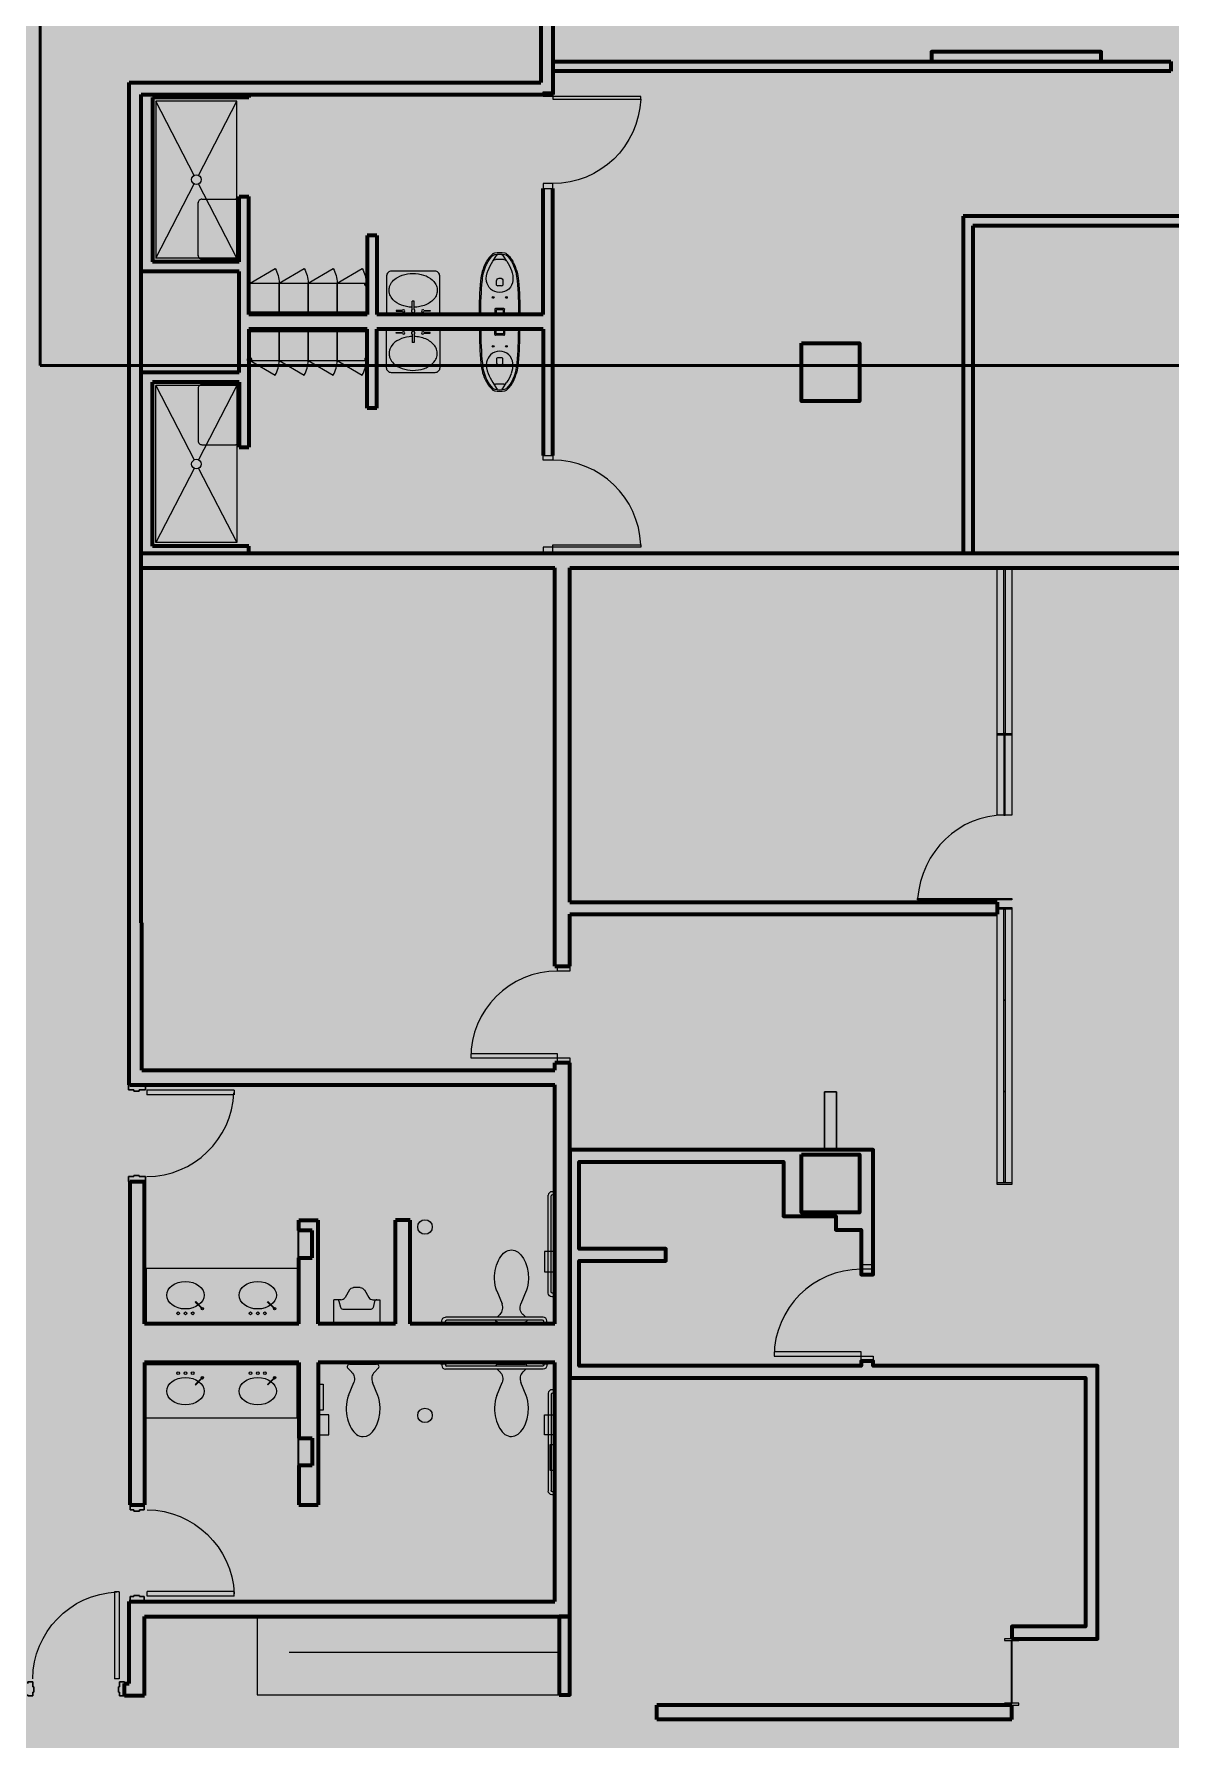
# Model space of a CAD drawing. Header units: inches. Extents: x -2124 to 6036, y -4479 to 801.
# Drawn here: x 3141 to 3612, y -2897 to -2191 of the extents above; entities that cross this region are included whole.
import ezdxf

# ---------------------------------------------------------------- set-up
doc = ezdxf.new("R2010")
doc.units = ezdxf.units.IN
doc.header["$MEASUREMENT"] = 0
doc.linetypes.add('DGN Style 2', pattern=[186.341636, 111.804981, -74.536654])
for name, color, linetype, lineweight in [('A-ANNO-NOTE', 4, 'Continuous', 30), ('A-AREA-Floor Common', 250, 'DGN Style 2', 80), ('a-bp-02N-_-03S - A-COLS', 2, 'Continuous', 70), ('a-bp-02N-_-03S - A-DOOR', 1, 'Continuous', 13), ('a-bp-02N-_-03S - A-FLOR-PFIX', 3, 'Continuous', 13), ('a-bp-02N-_-03S - A-WALL-FULL', 6, 'Continuous', 70), ('a-fp-02N-_-03S - A-DOOR', 1, 'Continuous', 13), ('a-fp-02N-_-03S - A-FLOR-PFIX', 3, 'Continuous', 13), ('a-fp-02N-_-03S - A-FLOR-WDWK', 7, 'Continuous', 13), ('a-fp-02N-_-03S - A-GLAZ', 2, 'Continuous', 13), ('a-fp-02N-_-03S - A-WALL-FULL', 6, 'Continuous', 70), ('a-fp-02N-_-03S - A-WALL-PRHT', 3, 'Continuous', 30)]:
    doc.layers.add(name, color=color, linetype=linetype, lineweight=lineweight)
doc.layers.add('A-AREA-TENANT 3', color=7, linetype='DGN Style 2', lineweight=80, true_color=0xffc3a3)
doc.layers.add('A-AREA-TENANT 8', color=7, linetype='DGN Style 2', lineweight=80, true_color=0xe0bdff)
doc.styles.get("Standard").update_dxf_attribs({"font": 'arial.ttf'})

# ---------------------------------------------------------------- blocks, each defined once
blk = doc.blocks.new('DRJAMB_13')
at = {"layer": 'a-bp-02N-_-03S - A-DOOR', "linetype": 'Continuous', "lineweight": 30}
for p, q in [((0, 5.75), (2, 5.75)), ((0, 5.75), (0, 5.141375)), ((0, 0), (2, 0)), ((2, 5.75), (2, 3.75)), ((2, 3.75), (2.5, 3.75)), ((2, 1.5), (2.5, 1.5)), ((2, 1.5), (2, 0)), ((2.5, 3.75), (2.5, 1.5))]:
    blk.add_line(p, q, dxfattribs=at)
at = {"layer": 'a-bp-02N-_-03S - A-DOOR', "linetype": 'Continuous', "lineweight": 13}
blk.add_line((0, 0), (0, 0.48325), dxfattribs=at)
blk = doc.blocks.new('DRJAMB_14')
at = {"layer": 'a-bp-02N-_-03S - A-DOOR', "linetype": 'Continuous', "lineweight": 30}
for p, q in [((0, 5.75), (2, 5.75)), ((0, 5.75), (0, 5.141375)), ((0, 0), (2, 0)), ((2, 5.75), (2, 3.75)), ((2, 3.75), (2.5, 3.75)), ((2, 1.5), (2.5, 1.5)), ((2, 1.5), (2, 0)), ((2.5, 3.75), (2.5, 1.5))]:
    blk.add_line(p, q, dxfattribs=at)
at = {"layer": 'a-bp-02N-_-03S - A-DOOR', "linetype": 'Continuous', "lineweight": 13}
blk.add_line((0, 0), (0, 0.48325), dxfattribs=at)
blk = doc.blocks.new('*U173')
at = {"layer": 'a-bp-02N-_-03S - A-DOOR', "linetype": 'Continuous', "lineweight": 0}
for p, q in [((15.84, -21.47), (15.84, 14.55)), ((17.84, 14.55), (15.84, 14.55)), ((17.84, -21.53), (17.84, 14.55)), ((17.84, -21.53), (15.84, -21.53))]:
    blk.add_line(p, q, dxfattribs=at)
blk.add_arc((18.39, 14.86), 36.37, 180.48824, 267.45073, dxfattribs=at)
at = {"layer": 'a-bp-02N-_-03S - A-DOOR', "linetype": 'Continuous', "lineweight": 30, "extrusion": (0, 0, -1), "rotation": 180}
blk.add_blockref('DRJAMB_13', (19.97, 21.53), dxfattribs=at)
at = {"layer": 'a-bp-02N-_-03S - A-DOOR', "linetype": 'Continuous', "lineweight": 30, "rotation": 180}
blk.add_blockref('DRJAMB_14', (19.97, 21.53), dxfattribs=at)
blk = doc.blocks.new('DRJAMB_15')
at = {"layer": 'a-bp-02N-_-03S - A-DOOR', "linetype": 'Continuous', "lineweight": 30}
for p, q in [((0, 7.125), (2, 7.125)), ((0, 7.125), (0, 6.516375)), ((2, 7.125), (2, 4.4375)), ((0, 0), (2, 0)), ((2, 4.4375), (2.5, 4.4375)), ((2, 2.1875), (2.5, 2.1875)), ((2, 2.1875), (2, 0)), ((2.5, 4.4375), (2.5, 2.1875))]:
    blk.add_line(p, q, dxfattribs=at)
at = {"layer": 'a-bp-02N-_-03S - A-DOOR', "linetype": 'Continuous', "lineweight": 13}
blk.add_line((0, 0), (0, 0.48325), dxfattribs=at)
blk = doc.blocks.new('DRJAMB_16')
at = {"layer": 'a-bp-02N-_-03S - A-DOOR', "linetype": 'Continuous', "lineweight": 30}
for p, q in [((0, 7.125), (2, 7.125)), ((0, 7.125), (0, 6.516375)), ((2, 7.125), (2, 4.4375)), ((0, 0), (2, 0)), ((2, 4.4375), (2.5, 4.4375)), ((2, 2.1875), (2.5, 2.1875)), ((2, 2.1875), (2, 0)), ((2.5, 4.4375), (2.5, 2.1875))]:
    blk.add_line(p, q, dxfattribs=at)
at = {"layer": 'a-bp-02N-_-03S - A-DOOR', "linetype": 'Continuous', "lineweight": 13}
blk.add_line((0, 0), (0, 0.48325), dxfattribs=at)
blk = doc.blocks.new('*U176')
at = {"layer": 'a-bp-02N-_-03S - A-DOOR', "linetype": 'Continuous', "lineweight": 0}
for p, q in [((15.84, -21.47), (15.84, 14.55)), ((17.84, 14.55), (15.84, 14.55)), ((17.84, -21.53), (17.84, 14.55)), ((17.84, -21.53), (15.84, -21.53))]:
    blk.add_line(p, q, dxfattribs=at)
blk.add_arc((18.39, 14.86), 36.37, 180.48824, 267.45073, dxfattribs=at)
at = {"layer": 'a-bp-02N-_-03S - A-DOOR', "linetype": 'Continuous', "lineweight": 30, "extrusion": (0, 0, -1), "rotation": 180}
blk.add_blockref('DRJAMB_15', (19.97, 22.22), dxfattribs=at)
at = {"layer": 'a-bp-02N-_-03S - A-DOOR', "linetype": 'Continuous', "lineweight": 30, "rotation": 180}
blk.add_blockref('DRJAMB_16', (19.97, 22.22), dxfattribs=at)
blk = doc.blocks.new('*U179')
at = {"layer": 'a-bp-02N-_-03S - A-FLOR-PFIX', "linetype": 'Continuous', "lineweight": 13}
for p, q in [((-5.59, 15), (5.59, 15)), ((-6.29, 13.29), (-4.74, 11.74)), ((-6.05, 2.02), (-3.86, 7.41)), ((6.05, 2.02), (3.86, 7.41)), ((6.29, 13.29), (4.74, 11.74))]:
    blk.add_line(p, q, dxfattribs=at)
for centre, radius, start, end in [((-5.59, 14), 1, 89.99999, 224.99999), ((5.59, 14), 1, 315, 90), ((7.57, 8.91), 4, 135, 202.1214)]:
    blk.add_arc(centre, radius, start, end, dxfattribs=at)
at = {"layer": 'a-bp-02N-_-03S - A-FLOR-PFIX', "linetype": 'Continuous', "lineweight": 13, "extrusion": (0, 0, -1)}
blk.add_arc((7.57, 8.91), 4, 135, 202.11179, dxfattribs=at)
at = {"layer": 'a-bp-02N-_-03S - A-FLOR-PFIX', "linetype": 'Continuous', "lineweight": 13}
for major_axis, ratio, start_param, end_param in [((0, 10), 0.7, 1.042722, 1.570871), ((0, -10), 0.7, 1.57094, 2.098877), ((0, 12), 0.583333, 1.570655, 3.141586), ((0, -12), 0.583333, 6.283114, 7.853837)]:
    blk.add_ellipse((0, -3), major_axis=major_axis, ratio=ratio, start_param=start_param, end_param=end_param, dxfattribs=at)
blk = doc.blocks.new('URINAL_2')
at = {"layer": 'a-bp-02N-_-03S - A-FLOR-PFIX', "linetype": 'Continuous', "lineweight": 13}
for p, q in [((10, 9.5), (0, 9.5)), ((0, 9.5), (0, -9.5)), ((9.24, 7.31), (6.76, 6.69)), ((10, 6.63), (10, 9.5)), ((6, 5.72), (6, -5.72)), ((14.03, 3.08), (10.97, 4.92)), ((15, 1.37), (15, -1.37)), ((6.76, -6.69), (9.24, -7.31)), ((10, -6.63), (10, -9.5)), ((14.03, -3.08), (10.97, -4.92)), ((0, -9.5), (10, -9.5))]:
    blk.add_line(p, q, dxfattribs=at)
at = {"layer": 'a-bp-02N-_-03S - A-FLOR-PFIX', "linetype": 'Continuous', "lineweight": 13, "extrusion": (0, 0, -1)}
for centre, radius, start, end in [((-9, 8.28), 1, 179.99999, 255.96442), ((-12, 6.63), 2, 300.96758, 0.00408), ((-12, -6.63), 2, 0.00001, 59.03625), ((-9, -8.28), 1, 104.03216, 179.99592)]:
    blk.add_arc(centre, radius, start, end, dxfattribs=at)
at = {"layer": 'a-bp-02N-_-03S - A-FLOR-PFIX', "linetype": 'Continuous', "lineweight": 13}
for centre, radius, start, end in [((7, 5.72), 1, 104.03216, 179.99591), ((13, 1.37), 2, 0.00001, 59.03626), ((7, -5.72), 1, 179.99999, 255.96375), ((13, -1.37), 2, 300.96757, 0.00407)]:
    blk.add_arc(centre, radius, start, end, dxfattribs=at)
blk = doc.blocks.new('*U181')
at = {"layer": 'a-bp-02N-_-03S - A-FLOR-PFIX', "linetype": 'Continuous', "lineweight": 13, "extrusion": (0, 0, -1), "flags": 128}
for points in [[(-3.625, 5.625), (1.875, 5.625), (1.875, -5.625), (-3.625, -5.625), (-3.625, 5.625)], [(-3.625, 6.5), (-4.125, 6.5), (-4.125, -6.5), (-3.625, -6.5), (-3.625, 6.5)]]:
    blk.add_lwpolyline(points, close=True, dxfattribs=at)
blk = doc.blocks.new('A$C622F5825_1')
at = {"layer": 'a-fp-02N-_-03S - A-DOOR'}
for p, q in [((0, 0), (0, 0.00403)), ((0.04032, 0), (0.04032, 0.00403))]:
    blk.add_line(p, q, dxfattribs=at)
at = {"layer": 'a-fp-02N-_-03S - A-DOOR', "linetype": 'Continuous'}
for p, q in [((0.00202, 0.00403), (0.00202, 0)), ((0.03831, 0.00403), (0.03831, 0))]:
    blk.add_line(p, q, dxfattribs=at)
at = {"layer": 'a-fp-02N-_-03S - A-DOOR', "extrusion": (0, 0, -1), "flags": 128}
for points in [[(-0.03831, 0.00403), (-0.0373, 0.00403), (-0.0373, 0.04076), (-0.03831, 0.04076), (-0.03831, 0.00403)], [(0, 0.00403), (-0.00202, 0.00403), (-0.00202, 0), (0, 0)], [(-0.04032, 0.00403), (-0.03831, 0.00403), (-0.03831, 0), (-0.04032, 0)]]:
    blk.add_lwpolyline(points, dxfattribs=at)
at = {"layer": 'a-fp-02N-_-03S - A-DOOR'}
blk.add_arc((0.0387, 0.00409), 0.03668, 92.18768, 180.09727, dxfattribs=at)
blk = doc.blocks.new('A DOOR')
at = {"layer": 'a-fp-02N-_-03S - A-DOOR', "linetype": 'Continuous', "extrusion": (0, 0, -1), "xscale": 31.49606299212599, "yscale": 31.49606299212599, "zscale": 31.49606299212599, "rotation": 90}
blk.add_blockref('A$C622F5825_1', (-118.669, -18.542), dxfattribs=at)
blk = doc.blocks.new('TOILET_1_1')
at = {"layer": 'a-fp-02N-_-03S - A-FLOR-PFIX'}
for p, q in [((0.002, 0.267), (0.002, -0.265)), ((0, 0.026), (-0.012, 0.026)), ((-0.012, 0.026), (-0.012, -0.025)), ((0.002, 0.037), (0, 0.037)), ((0, 0.037), (0, -0.037)), ((0, 0.016), (0.002, 0.016)), ((0.002, 0.064), (0.07, 0.064)), ((0.002, 0.05), (0.053, 0.05)), ((0.061, 0.04), (0.061, -0.04)), ((0.078, 0.056), (0.078, -0.054)), ((0.375, 0.024), (0.375, -0.023)), ((0.442, 0.042), (0.392, 0.042)), ((0.478, -0.005), (0.478, 0.007)), ((0.777, 0.04), (0.7, 0.092)), ((0.722, 0.055), (0.722, -0.056)), ((-0.012, -0.025), (0, -0.025)), ((0, -0.016), (0.002, -0.016)), ((0, -0.037), (0.002, -0.037)), ((0.051, -0.048), (0.002, -0.048)), ((0.068, -0.063), (0.002, -0.063)), ((0.392, -0.041), (0.442, -0.041)), ((0.7, -0.091), (0.777, -0.041))]:
    blk.add_line(p, q, dxfattribs=at)
for centre in [(0.224, 0.089), (0.224, -0.085)]:
    blk.add_circle(centre, 0.0114, dxfattribs=at)
for centre, radius, start, end in [((-0.018, -5.829), 6.096, 85.6595, 89.8129), ((-0.073, -6.32), 6.571, 85.4918, 89.3454), ((0.372, -0.451), 0.704, 63.1364, 84.1184), ((0.389, -0.416), 0.649, 64.9076, 85.1535), ((0.053, 0.041), 0.00853, 353.9983, 90), ((0.07, 0.056), 0.00849, 0.024, 90), ((0.472, 0), 0.183, 138.8891, 221.1109), ((0.467, -0.016), 0.19, 95.8382, 134.1772), ((0.392, 0.025), 0.0178, 90, 180.535), ((0.443, 0.007), 0.0354, 0, 90.5857), ((0.476, -0.106), 0.281, 68.6011, 95.8382), ((0.35, -0.43), 0.629, 56.1601, 68.6011), ((0.5, -0.179), 0.388, 44.4074, 64.8903), ((0.51, -0.159), 0.382, 40.761, 61.8362), ((0.686, 0.055), 0.036, 0, 55.7536), ((0.727, 0.052), 0.0636, 12.4978, 39.0597), ((0.762, 0.022), 0.024, 10.9251, 51.0236), ((0.405, 0.001), 0.39, 350.4841, 9.5159), ((0.767, 0.06), 0.0432, 10.3332, 42.8161), ((0.465, 0.001), 0.351, 349.0024, 10.9976), ((0.053, -0.04), 0.00865, 258.5553, 0), ((0.069, -0.054), 0.00947, 264.5234, 0), ((0.472, 0.021), 0.196, 225.8228, 258.905), ((0.392, -0.023), 0.0178, 180, 270.5829), ((0.479, 0.059), 0.235, 258.905, 295.7005), ((0.442, -0.005), 0.0359, 270, 0.5296), ((0.399, 0.367), 0.615, 274.1483, 298.3887), ((0.406, 0.357), 0.586, 274.3585, 296.0983), ((-0.472, 2.034), 2.427, 295.7005, 298.856), ((0.503, 0.175), 0.38, 295.153, 316.1614), ((0.523, 0.152), 0.366, 297.3045, 318.9088), ((0.689, -0.056), 0.033, 300.9018, 0), ((0.767, -0.025), 0.019, 303.3554, 354.696), ((0.746, -0.057), 0.0438, 314.4952, 352.3555), ((0.756, -0.056), 0.0546, 323.3983, 350.1871), ((0.019, 4.222), 4.47, 269.7854, 275.545), ((0.007, 4.73), 4.996, 269.9445, 275.0138)]:
    blk.add_arc(centre, radius, start, end, dxfattribs=at)
at = {"layer": 'a-fp-02N-_-03S - A-FLOR-PFIX', "flags": 8}
for tag in ['MODELNUMBER', 'TRADENAME', 'PRODUCT', 'MATERIAL']:
    blk.add_attdef(tag, (0, 0.001), '', height=0.0000317, dxfattribs=at)
blk = doc.blocks.new('TOILET_1_2')
at = {"layer": 'a-fp-02N-_-03S - A-FLOR-PFIX'}
for p, q in [((0.002, 0.267), (0.002, -0.265)), ((0, 0.026), (-0.012, 0.026)), ((-0.012, 0.026), (-0.012, -0.025)), ((0.002, 0.037), (0, 0.037)), ((0, 0.037), (0, -0.037)), ((0, 0.016), (0.002, 0.016)), ((0.002, 0.064), (0.07, 0.064)), ((0.002, 0.05), (0.053, 0.05)), ((0.061, 0.04), (0.061, -0.04)), ((0.078, 0.056), (0.078, -0.054)), ((0.375, 0.024), (0.375, -0.023)), ((0.442, 0.042), (0.392, 0.042)), ((0.478, -0.005), (0.478, 0.007)), ((0.777, 0.04), (0.7, 0.092)), ((0.722, 0.055), (0.722, -0.056)), ((-0.012, -0.025), (0, -0.025)), ((0, -0.016), (0.002, -0.016)), ((0, -0.037), (0.002, -0.037)), ((0.051, -0.048), (0.002, -0.048)), ((0.068, -0.063), (0.002, -0.063)), ((0.392, -0.041), (0.442, -0.041)), ((0.7, -0.091), (0.777, -0.041))]:
    blk.add_line(p, q, dxfattribs=at)
at = {"layer": 'a-fp-02N-_-03S - A-FLOR-PFIX', "extrusion": (0, 0, -1)}
for centre in [(-0.224, 0.089), (-0.224, -0.085)]:
    blk.add_circle(centre, 0.0114, dxfattribs=at)
at = {"layer": 'a-fp-02N-_-03S - A-FLOR-PFIX'}
for centre, radius, start, end in [((-0.018, -5.829), 6.096, 85.6595, 89.8129), ((-0.073, -6.32), 6.571, 85.4918, 89.3454), ((0.372, -0.451), 0.704, 63.1364, 84.1184), ((0.389, -0.416), 0.649, 64.9076, 85.1535), ((0.053, 0.041), 0.00853, 353.9983, 90), ((0.07, 0.056), 0.00849, 0.024, 90), ((0.472, 0), 0.183, 138.8891, 221.1109), ((0.467, -0.016), 0.19, 95.8382, 134.1772), ((0.392, 0.025), 0.0178, 90, 180.535), ((0.443, 0.007), 0.0354, 0, 90.5857), ((0.476, -0.106), 0.281, 68.6011, 95.8382), ((0.35, -0.43), 0.629, 56.1601, 68.6011), ((0.5, -0.179), 0.388, 44.4074, 64.8903), ((0.51, -0.159), 0.382, 40.761, 61.8362), ((0.686, 0.055), 0.036, 0, 55.7536), ((0.727, 0.052), 0.0636, 12.4978, 39.0597), ((0.762, 0.022), 0.024, 10.9251, 51.0236), ((0.405, 0.001), 0.39, 350.4841, 9.5159), ((0.767, 0.06), 0.0432, 10.3332, 42.8161), ((0.465, 0.001), 0.351, 349.0024, 10.9976), ((0.053, -0.04), 0.00865, 258.5553, 0), ((0.069, -0.054), 0.00947, 264.5234, 0), ((0.472, 0.021), 0.196, 225.8228, 258.905), ((0.392, -0.023), 0.0178, 180, 270.5829), ((0.479, 0.059), 0.235, 258.905, 295.7005), ((0.442, -0.005), 0.0359, 270, 0.5296), ((0.399, 0.367), 0.615, 274.1483, 298.3887), ((0.406, 0.357), 0.586, 274.3585, 296.0983), ((-0.472, 2.034), 2.427, 295.7005, 298.856), ((0.503, 0.175), 0.38, 295.153, 316.1614), ((0.523, 0.152), 0.366, 297.3045, 318.9088), ((0.689, -0.056), 0.033, 300.9018, 0), ((0.767, -0.025), 0.019, 303.3554, 354.696), ((0.746, -0.057), 0.0438, 314.4952, 352.3555), ((0.756, -0.056), 0.0546, 323.3983, 350.1871), ((0.019, 4.222), 4.47, 269.7854, 275.545), ((0.007, 4.73), 4.996, 269.9445, 275.0138)]:
    blk.add_arc(centre, radius, start, end, dxfattribs=at)
at = {"layer": 'a-fp-02N-_-03S - A-FLOR-PFIX', "flags": 8}
for tag in ['MODELNUMBER', 'TRADENAME', 'PRODUCT', 'MATERIAL']:
    blk.add_attdef(tag, (0, 0.001), '', height=0.0000317, dxfattribs=at)
blk = doc.blocks.new('*U259')
at = {"layer": 'a-fp-02N-_-03S - A-DOOR', "extrusion": (0, 0, -1), "flags": 128}
blk.add_lwpolyline([(18, 18), (16.25, 18), (16.25, -18), (18, -18), (18, 18)], close=True, dxfattribs=at)
at = {"layer": 'a-fp-02N-_-03S - A-DOOR', "extrusion": (0, 0, -1)}
blk.add_arc((18, 18), 36, 180, 270, dxfattribs=at)
blk = doc.blocks.new('*U258')
at = {"layer": 'a-fp-02N-_-03S - A-GLAZ', "flags": 128}
for points in [[(20.5, 20), (20.5, 18), (15.5, 18), (15.5, 20), (20.5, 20)], [(20.5, -18), (20.5, -20), (15.5, -20), (15.5, -18), (20.5, -18)]]:
    blk.add_lwpolyline(points, close=True, dxfattribs=at)
at = {"layer": 'a-fp-02N-_-03S - A-DOOR', "extrusion": (0, 0, -1), "rotation": 90}
blk.add_blockref('*U259', (2.5, 0), dxfattribs=at)

msp = doc.modelspace()

# ---------------------------------------------------------------- hatches: boundary and pattern name
at = {"layer": 'A-AREA-Floor Common'}
msp.add_hatch(color=256, dxfattribs=at).paths.add_polyline_path([(3118.75, -2846.25), (3118.75, -2573), (3115.75, -2573), (3115.75, -2215), (3115.75, -2086), (3250.25, -2086), (3248.25, -1905.04), (3351.25, -1905.04), (3351.25, -1910.28), (3356.25, -1910.28), (3356.25, -2216), (3185.75, -2216), (3185.94, -2620), (3363.19, -2620), (3363.19, -2846.25), (3180.75, -2846.25), (3120.75, -2846.25)])
at = {"layer": 'A-AREA-TENANT 3'}
msp.add_hatch(color=256, dxfattribs=at).paths.add_polyline_path([(3455.7, -3221.44), (3416.07, -3215.02), (3379.37, -3204.94), (3339.31, -3195.57), (3299.24, -3188.04), (3296.77, -3187.69), (3256.44, -3181.81), (3215.2, -3177.41), (3172.48, -3174.71), (3131.76, -3173.8), (3090.76, -3173.8), (3011.76, -3173.8), (2131.28, -3173.76), (2131.26, -3213.5), (1931.26, -3213.5), (1931.28, -3173.76), (1671.26, -3173.76), (1671.26, -3165.01), (1585.38, -3165.01), (1585.38, -2932.97), (1880.85, -2932.97), (1880.85, -2831.6), (1957.78, -2831.6), (1957.78, -2655.69), (2895.81, -2655.69), (2895.81, -2667.81), (2951.62, -2667.81), (2951.62, -2676.5), (2989.62, -2676.5), (2989.62, -2846.25), (3363.25, -2846.25), (3363.19, -2620), (3185.94, -2620), (3185.75, -2409.12), (3976.32, -2409.12), (3976.81, -2628.41), (3905.25, -2628.41), (3905.25, -2697.91), (3950.75, -2697.91), (3950.75, -2709.41), (3976.99, -2709.41), (3978.03, -3173.83), (3608.54, -3173.83), (3602.18, -3178.43), (3569.08, -3198.99), (3534.64, -3212.64), (3495.62, -3220.56)])
at = {"layer": 'A-AREA-TENANT 8'}
msp.add_hatch(color=256, dxfattribs=at).paths.add_polyline_path([(3976.32, -2409.12), (3185.75, -2409.12), (3185.75, -2216), (3356.25, -2216), (3356.25, -1910.28), (3558.97, -1910.28), (3560.97, -1910.28), (3660.25, -1910.28), (3660.25, -1905.04), (3975.2, -1905.04), (3975.33, -1963.3), (3975.42, -2005.01), (3975.71, -2133.03), (3976.06, -2261.06), (3976.06, -2303.04)])

# ---------------------------------------------------------------- linework, layer by layer
at = {"layer": 'A-ANNO-NOTE', "lineweight": 53}
for q in [(3143.91, -1866.25), (4269.33, -2328.19)]:
    msp.add_line((3143.91, -2328.19), q, dxfattribs=at)
at = {"layer": 'a-bp-02N-_-03S - A-COLS', "linetype": 'Continuous', "lineweight": 70, "flags": 128}
for points in [[(3459.25, -2319), (3483.25, -2319), (3483.25, -2343), (3459.25, -2343), (3459.25, -2319)], [(3459.25, -2655), (3483.25, -2655), (3483.25, -2679), (3459.25, -2679), (3459.25, -2655)]]:
    msp.add_lwpolyline(points, close=True, dxfattribs=at)
at = {"layer": 'a-bp-02N-_-03S - A-FLOR-PFIX', "linetype": 'Continuous', "lineweight": 13}
for p, q in [((3356.56, -2672.38), (3356.56, -2669.88)), ((3356.56, -2669.88), (3357.06, -2669.88)), ((3354.31, -2712.38), (3354.31, -2671.88)), ((3355.56, -2711.88), (3355.56, -2672.13)), ((3356.56, -2670.38), (3355.81, -2670.38)), ((3356.56, -2671.62), (3356.06, -2671.62)), ((3357.06, -2672.38), (3356.56, -2672.38)), ((3357.06, -2725.12), (3357.06, -2690.37)), ((3251.06, -2702.12), (3187.06, -2702.12)), ((3333.01, -2711.49), (3335.2, -2716.88)), ((3345.12, -2711.49), (3342.93, -2716.88)), ((3356.56, -2712.38), (3356.06, -2712.38)), ((3356.56, -2714.38), (3356.56, -2711.88)), ((3356.56, -2711.88), (3357.06, -2711.88)), ((3356.56, -2713.88), (3355.81, -2713.88)), ((3357.06, -2714.38), (3356.56, -2714.38)), ((3309.72, -2725.12), (3309.72, -2724.62)), ((3309.72, -2724.62), (3312.22, -2724.62)), ((3310.22, -2724.62), (3310.22, -2723.88)), ((3352.22, -2722.38), (3311.72, -2722.38)), ((3311.72, -2724.62), (3311.72, -2724.13)), ((3351.97, -2723.62), (3312.22, -2723.62)), ((3312.22, -2724.62), (3312.22, -2725.12)), ((3333.08, -2722.38), (3334.32, -2721.14)), ((3333.48, -2724.39), (3344.65, -2724.39)), ((3345.04, -2722.38), (3343.8, -2721.14)), ((3351.72, -2725.12), (3351.72, -2724.62)), ((3351.72, -2724.62), (3354.22, -2724.62)), ((3352.47, -2724.62), (3352.47, -2724.13)), ((3353.72, -2724.62), (3353.72, -2723.88)), ((3354.22, -2724.62), (3354.22, -2725.12)), ((3309.72, -2741.12), (3309.72, -2741.62)), ((3309.72, -2741.62), (3312.22, -2741.62)), ((3310.22, -2741.62), (3310.22, -2742.38)), ((3311.72, -2741.62), (3311.72, -2742.12)), ((3352.22, -2743.88), (3311.72, -2743.88)), ((3312.22, -2741.62), (3312.22, -2741.12)), ((3351.97, -2742.62), (3312.22, -2742.62)), ((3333.08, -2743.88), (3334.32, -2745.11)), ((3333.48, -2741.86), (3344.65, -2741.86)), ((3345.04, -2743.88), (3343.8, -2745.11)), ((3351.72, -2741.12), (3351.72, -2741.62)), ((3351.72, -2741.62), (3354.22, -2741.62)), ((3352.47, -2741.62), (3352.47, -2742.12)), ((3353.72, -2741.62), (3353.72, -2742.38)), ((3354.22, -2741.62), (3354.22, -2741.12)), ((3357.06, -2741.12), (3357.06, -2775.88)), ((3333.01, -2754.76), (3335.2, -2749.37)), ((3345.12, -2754.76), (3342.93, -2749.37)), ((3354.31, -2753.87), (3354.31, -2794.37)), ((3355.56, -2754.37), (3355.56, -2794.12)), ((3356.56, -2752.38), (3355.81, -2752.38)), ((3356.56, -2753.88), (3356.06, -2753.88)), ((3357.06, -2751.88), (3356.56, -2751.88)), ((3356.56, -2751.88), (3356.56, -2754.38)), ((3356.56, -2754.38), (3357.06, -2754.38)), ((3251.06, -2764.12), (3187.06, -2764.12)), ((3356.56, -2795.88), (3355.81, -2795.88)), ((3356.56, -2794.62), (3356.06, -2794.62)), ((3357.06, -2793.88), (3356.56, -2793.88)), ((3356.56, -2793.88), (3356.56, -2796.38)), ((3356.56, -2796.38), (3357.06, -2796.38))]:
    msp.add_line(p, q, dxfattribs=at)
at = {"layer": 'a-bp-02N-_-03S - A-FLOR-PFIX', "linetype": 'Continuous', "lineweight": 0}
for p, q in [((3187.81, -2702.12), (3187.81, -2724.38)), ((3250.31, -2702.12), (3250.31, -2724.38)), ((3208.11, -2716.07), (3208.29, -2715.89)), ((3210.94, -2718.89), (3208.11, -2716.07)), ((3211.12, -2718.72), (3208.29, -2715.89)), ((3210.94, -2718.89), (3211.12, -2718.72)), ((3238.05, -2716.07), (3238.22, -2715.89)), ((3240.88, -2718.89), (3238.05, -2716.07)), ((3241.05, -2718.72), (3238.22, -2715.89)), ((3240.88, -2718.89), (3241.05, -2718.72)), ((3187.81, -2724.38), (3250.31, -2724.38)), ((3187.81, -2764.12), (3187.81, -2741.88)), ((3187.81, -2741.88), (3250.31, -2741.88)), ((3210.94, -2747.36), (3208.11, -2750.18)), ((3211.12, -2747.53), (3208.29, -2750.36)), ((3210.94, -2747.36), (3211.12, -2747.53)), ((3240.88, -2747.36), (3238.05, -2750.18)), ((3241.05, -2747.53), (3238.22, -2750.36)), ((3240.88, -2747.36), (3241.05, -2747.53)), ((3250.31, -2764.12), (3250.31, -2741.88)), ((3208.11, -2750.18), (3208.29, -2750.36)), ((3238.05, -2750.18), (3238.22, -2750.36))]:
    msp.add_line(p, q, dxfattribs=at)
at = {"layer": 'a-bp-02N-_-03S - A-FLOR-PFIX', "linetype": 'Continuous', "lineweight": 13, "flags": 128}
for points in [[(3357.09, -2695.19), (3352.77, -2695.19), (3352.77, -2703.5), (3357.09, -2703.5)], [(3259.06, -2771.06), (3263.38, -2771.06), (3263.38, -2762.75), (3259.06, -2762.75)], [(3357.09, -2771.06), (3352.77, -2771.06), (3352.77, -2762.75), (3357.09, -2762.75)]]:
    msp.add_lwpolyline(points, dxfattribs=at)
for points in [[(3259.06, -2750.12), (3261.06, -2750.12), (3261.06, -2760.88), (3259.06, -2760.88), (3259.06, -2750.12)], [(3355.09, -2775.06), (3357.09, -2775.06), (3357.09, -2785.81), (3355.09, -2785.81), (3355.09, -2775.06)]]:
    msp.add_lwpolyline(points, close=True, dxfattribs=at)
at = {"layer": 'a-bp-02N-_-03S - A-FLOR-PFIX', "linetype": 'Continuous', "lineweight": 13}
for centre in [(3303.25, -2685), (3303.25, -2763)]:
    msp.add_circle(centre, 3, dxfattribs=at)
at = {"layer": 'a-bp-02N-_-03S - A-FLOR-PFIX', "linetype": 'Continuous', "lineweight": 0}
for centre, radius in [((3211.03, -2718.8), 0.5), ((3240.96, -2718.8), 0.5), ((3201.03, -2720.76), 0.563), ((3204.03, -2720.76), 0.563), ((3207.03, -2720.76), 0.563), ((3230.97, -2720.76), 0.563), ((3233.97, -2720.76), 0.563), ((3236.97, -2720.76), 0.563), ((3201.03, -2745.49), 0.563), ((3204.03, -2745.49), 0.563), ((3207.03, -2745.49), 0.563), ((3211.03, -2747.45), 0.5), ((3230.97, -2745.49), 0.563), ((3233.97, -2745.49), 0.563), ((3236.97, -2745.49), 0.563), ((3240.96, -2747.45), 0.5)]:
    msp.add_circle(centre, radius, dxfattribs=at)
at = {"layer": 'a-bp-02N-_-03S - A-FLOR-PFIX', "linetype": 'Continuous', "lineweight": 13}
for centre, radius, start, end in [((3355.81, -2671.88), 1.5, 90, 180), ((3356.06, -2672.13), 0.5, 90, 180), ((3331.49, -2718.39), 4, 315, 22.11179), ((3351.97, -2724.13), 0.5, 0, 90), ((3352.22, -2723.88), 1.5, 0, 90), ((3311.72, -2742.38), 1.5, 180, 270), ((3312.22, -2742.12), 0.5, 180, 270), ((3333.48, -2742.86), 1, 89.99999, 166.69557), ((3346.63, -2747.86), 4, 135, 202.1214), ((3344.65, -2742.86), 1, 13.30443, 90), ((3355.81, -2753.87), 1.5, 90, 180), ((3356.06, -2754.37), 0.5, 90, 180)]:
    msp.add_arc(centre, radius, start, end, dxfattribs=at)
at = {"layer": 'a-bp-02N-_-03S - A-FLOR-PFIX', "linetype": 'Continuous', "lineweight": 13, "extrusion": (0, 0, -1)}
for centre, radius, start, end in [((-3355.81, -2712.38), 1.5, 270, 0), ((-3356.06, -2711.88), 0.5, 270, 0), ((-3346.63, -2718.39), 4, 315, 22.1214), ((-3311.72, -2723.88), 1.5, 0, 90), ((-3312.22, -2724.13), 0.5, 0, 90), ((-3333.48, -2723.39), 1, 269.99999, 346.69557), ((-3344.65, -2723.39), 1, 193.30443, 270), ((-3331.49, -2747.86), 4, 135, 202.11179), ((-3351.97, -2742.12), 0.5, 180, 270), ((-3352.22, -2742.38), 1.5, 180, 270), ((-3355.81, -2794.37), 1.5, 270, 0), ((-3356.06, -2794.12), 0.5, 270, 0)]:
    msp.add_arc(centre, radius, start, end, dxfattribs=at)
for major_axis, ratio, start_param, end_param in [((0, -12), 0.583333, 1.570655, 3.141586), ((0, 12), 0.583333, 6.283114, 7.853837), ((0, -10), 0.7, 1.042722, 1.570871), ((0, 10), 0.7, 1.57094, 2.098877)]:
    msp.add_ellipse((3339.06, -2706.47), major_axis=major_axis, ratio=ratio, start_param=start_param, end_param=end_param, dxfattribs=at)
at = {"layer": 'a-bp-02N-_-03S - A-FLOR-PFIX', "linetype": 'Continuous', "lineweight": 13}
for centre in [(3204.03, -2713.25), (3233.97, -2713.25), (3204.03, -2753), (3233.97, -2753)]:
    msp.add_ellipse(centre, major_axis=(-7.75, 0), ratio=0.733871, dxfattribs=at)
for major_axis, ratio, start_param, end_param in [((0, 10), 0.7, 1.042722, 1.570871), ((0, -10), 0.7, 1.57094, 2.098877), ((0, 12), 0.583333, 1.570655, 3.141586), ((0, -12), 0.583333, 6.283114, 7.853837)]:
    msp.add_ellipse((3339.06, -2759.78), major_axis=major_axis, ratio=ratio, start_param=start_param, end_param=end_param, dxfattribs=at)
at = {"layer": 'a-bp-02N-_-03S - A-WALL-FULL', "linetype": 'Continuous', "lineweight": 70}
for p, q in [((3356.25, -2139.04), (3356.25, -2216)), ((3180.75, -2211), (3351.25, -2211)), ((3185.75, -2216), (3356.25, -2216)), ((3185.75, -2405.94), (3966.28, -2405.94)), ((3185.75, -2412.06), (3357.06, -2412.06)), ((3363.19, -2412.06), (3966.33, -2412.06)), ((3185.94, -2620), (3185.94, -2559)), ((3185.94, -2620), (3357.06, -2620)), ((3363.19, -2846.25), (3363.19, -2620)), ((3180.94, -2626.12), (3357.06, -2626.12)), ((3357.06, -2725.12), (3357.06, -2626.12)), ((3180.94, -2666.12), (3180.94, -2800.12)), ((3180.94, -2666.12), (3187.06, -2666.12)), ((3187.06, -2725.12), (3187.06, -2666.12)), ((3251.06, -2686.5), (3251.06, -2682.12)), ((3251.06, -2682.12), (3259.06, -2682.12)), ((3259.06, -2725.12), (3259.06, -2682.12)), ((3291.06, -2725.12), (3291.06, -2682.12)), ((3297.06, -2682.12), (3291.06, -2682.12)), ((3297.06, -2725.12), (3297.06, -2682.12)), ((3256.56, -2686.5), (3251.06, -2686.5)), ((3256.56, -2697.75), (3256.56, -2686.5)), ((3251.06, -2725.12), (3251.06, -2697.75)), ((3251.06, -2697.75), (3256.56, -2697.75)), ((3251.06, -2725.12), (3187.06, -2725.12)), ((3291.06, -2725.12), (3259.06, -2725.12)), ((3357.06, -2725.12), (3297.06, -2725.12)), ((3251.06, -2741.12), (3187.06, -2741.12)), ((3187.06, -2741.12), (3187.06, -2800.12)), ((3251.06, -2741.12), (3251.06, -2772.5)), ((3357.06, -2741.12), (3259.06, -2741.12)), ((3259.06, -2741.12), (3259.06, -2800.12)), ((3357.06, -2840.12), (3357.06, -2741.12)), ((3251.06, -2772.5), (3256.56, -2772.5)), ((3256.56, -2772.5), (3256.56, -2783.75)), ((3251.06, -2783.75), (3251.06, -2800.12)), ((3256.56, -2783.75), (3251.06, -2783.75)), ((3180.94, -2800.12), (3187.06, -2800.12)), ((3251.06, -2800.12), (3259.06, -2800.12)), ((3180.75, -2874), (3180.75, -2840.12)), ((3180.75, -2840.12), (3357.06, -2840.12)), ((3187.06, -2879), (3187.06, -2846.25)), ((3187.06, -2846.25), (3363.19, -2846.25)), ((3178.75, -2879), (3178.75, -2874)), ((3178.75, -2874), (3180.75, -2874)), ((3178.75, -2879), (3187.06, -2879))]:
    msp.add_line(p, q, dxfattribs=at)
at = {"layer": 'a-bp-02N-_-03S - A-WALL-FULL', "linetype": 'Continuous'}
for p, q in [((3180.75, -2626.12), (3180.75, -2211)), ((3185.75, -2559), (3185.75, -2216))]:
    msp.add_line(p, q, dxfattribs=at)
at = {"layer": 'a-bp-02N-_-03S - A-WALL-FULL', "linetype": 'Continuous', "lineweight": 70, "flags": 128}
msp.add_lwpolyline([(3351.25, -2139.04), (3351.25, -2211)], dxfattribs=at)
at = {"layer": 'a-fp-02N-_-03S - A-DOOR', "color": 1, "linetype": 'Continuous', "lineweight": 13, "flags": 128}
msp.add_lwpolyline([(3507.17, -2549.5), (3507.17, -2549), (3546.25, -2549), (3546.25, -2549.5), (3507.17, -2549.5)], close=True, dxfattribs=at)
at = {"layer": 'a-fp-02N-_-03S - A-DOOR', "color": 1, "linetype": 'Continuous', "lineweight": 0}
msp.add_ellipse((3543.17, -2552.01), major_axis=(0, 37.59), ratio=0.957718, start_param=6.280935, end_param=7.773706, dxfattribs=at)
at = {"layer": 'a-fp-02N-_-03S - A-FLOR-PFIX', "lineweight": 0}
for p, q in [((3207.67, -2249.48), (3191.84, -2218.76)), ((3209.5, -2249.48), (3225.34, -2218.76)), ((3191.84, -2283.76), (3207.67, -2253.04)), ((3225.34, -2283.76), (3209.5, -2253.04)), ((3191.84, -2336.56), (3207.67, -2367.28)), ((3225.34, -2336.56), (3209.5, -2367.28)), ((3207.67, -2370.84), (3191.84, -2401.56)), ((3209.5, -2370.84), (3225.34, -2401.56))]:
    msp.add_line(p, q, dxfattribs=at)
at = {"layer": 'a-fp-02N-_-03S - A-FLOR-PFIX'}
for p, q in [((3191.84, -2218.76), (3191.84, -2283.76)), ((3225.34, -2218.76), (3191.84, -2218.76)), ((3225.34, -2283.76), (3225.34, -2218.76)), ((3225.34, -2283.76), (3191.84, -2283.76)), ((3297.98, -2304.95), (3297.98, -2301.6)), ((3298.73, -2304.95), (3298.73, -2301.6)), ((3297.98, -2315.37), (3297.98, -2318.72)), ((3298.73, -2315.37), (3298.73, -2318.72)), ((3225.34, -2336.56), (3191.84, -2336.56)), ((3191.84, -2401.56), (3191.84, -2336.56)), ((3225.34, -2336.56), (3225.34, -2401.56)), ((3225.34, -2401.56), (3191.84, -2401.56))]:
    msp.add_line(p, q, dxfattribs=at)
at = {"layer": 'a-fp-02N-_-03S - A-FLOR-PFIX', "flags": 128}
for points in [[(3210.8, -2259.3), (3224.88, -2259.3)], [(3209.34, -2282.79), (3209.34, -2260.73)], [(3226.34, -2260.73), (3226.34, -2282.79)], [(3224.88, -2284.21), (3210.8, -2284.21)], [(3298.73, -2301.6), (3297.98, -2301.6)], [(3293.87, -2305.47), (3291.35, -2305.47), (3291.35, -2305.72), (3293.87, -2305.72)], [(3302.84, -2305.47), (3305.35, -2305.47), (3305.35, -2305.72), (3302.84, -2305.72)], [(3293.87, -2314.85), (3291.35, -2314.85), (3291.35, -2314.6), (3293.87, -2314.6)], [(3302.84, -2314.85), (3305.35, -2314.85), (3305.35, -2314.6), (3302.84, -2314.6)], [(3298.73, -2318.72), (3297.98, -2318.72)], [(3209.34, -2337.53), (3209.34, -2359.59)], [(3224.88, -2336.11), (3210.8, -2336.11)], [(3226.34, -2359.59), (3226.34, -2337.53)], [(3210.8, -2361.02), (3224.88, -2361.02)]]:
    msp.add_lwpolyline(points, dxfattribs=at)
for points in [[(3307.35, -2289.1), (3289.35, -2289.1, 0.414214), (3287.35, -2291.1), (3287.35, -2307.1), (3309.35, -2307.1), (3309.35, -2291.1, 0.414214), (3307.35, -2289.1)], [(3307.35, -2331.22), (3289.35, -2331.22, -0.414214), (3287.35, -2329.22), (3287.35, -2313.22), (3309.35, -2313.22), (3309.35, -2329.22, -0.414214), (3307.35, -2331.22)]]:
    msp.add_lwpolyline(points, format="xyb", close=True, dxfattribs=at)
at = {"layer": 'a-fp-02N-_-03S - A-FLOR-PFIX'}
for centre in [(3208.59, -2251.26), (3208.59, -2369.06)]:
    msp.add_circle(centre, 2, dxfattribs=at)
for centre, radius, start, end in [((3210.84, -2260.8), 1.5, 88.54847, 182.84849), ((3224.84, -2260.8), 1.5, 357.15151, 91.45153), ((3210.84, -2282.71), 1.5, 177.15151, 271.45153), ((3224.84, -2282.71), 1.5, 268.54847, 2.84849), ((3294.35, -2305.6), 0.5, 194.47751, 165.52249), ((3298.35, -2305.6), 0.75, 120, 60), ((3302.35, -2305.6), 0.5, 14.47751, 345.52249), ((3294.35, -2314.72), 0.5, 194.47751, 165.52249), ((3298.35, -2314.72), 0.75, 300, 240), ((3302.35, -2314.72), 0.5, 14.47751, 345.52249), ((3210.84, -2337.61), 1.5, 88.54847, 182.84849), ((3224.84, -2337.61), 1.5, 357.15151, 91.45153), ((3210.84, -2359.52), 1.5, 177.15151, 271.45153), ((3224.84, -2359.52), 1.5, 268.54847, 2.84849)]:
    msp.add_arc(centre, radius, start, end, dxfattribs=at)
for points in [[(3297.98, -2304.09), (3297.53, -2304.08), (3297.08, -2304.05), (3295.16, -2303.82), (3293.74, -2303.41), (3291.28, -2302.18), (3290.24, -2301.36), (3289.05, -2299.78), (3288.71, -2299.1), (3288.41, -2297.97), (3288.35, -2297.54), (3288.35, -2297.1), (3288.35, -2296.58), (3288.43, -2296.06), (3288.84, -2294.79), (3289.26, -2294.06), (3290.39, -2292.77), (3291.09, -2292.21), (3293.08, -2291.04), (3294.48, -2290.55), (3297.44, -2290.05), (3299.01, -2290.03), (3301.99, -2290.48), (3303.41, -2290.95), (3305.82, -2292.3), (3306.82, -2293.18), (3307.88, -2294.84), (3308.15, -2295.52), (3308.4, -2296.91), (3308.37, -2297.63), (3308.03, -2299.01), (3307.71, -2299.67), (3306.85, -2300.87), (3306.3, -2301.42), (3304.41, -2302.83), (3302.81, -2303.5), (3300.31, -2303.99), (3299.52, -2304.07), (3298.73, -2304.09)], [(3297.98, -2316.23), (3297.53, -2316.24), (3297.08, -2316.27), (3295.16, -2316.5), (3293.74, -2316.91), (3291.28, -2318.14), (3290.24, -2318.96), (3289.05, -2320.55), (3288.71, -2321.22), (3288.41, -2322.35), (3288.35, -2322.79), (3288.35, -2323.22), (3288.35, -2323.74), (3288.43, -2324.26), (3288.84, -2325.53), (3289.26, -2326.26), (3290.39, -2327.55), (3291.09, -2328.11), (3293.08, -2329.28), (3294.48, -2329.77), (3297.44, -2330.28), (3299.01, -2330.29), (3301.99, -2329.84), (3303.41, -2329.37), (3305.82, -2328.02), (3306.82, -2327.14), (3307.88, -2325.48), (3308.15, -2324.81), (3308.4, -2323.41), (3308.37, -2322.69), (3308.03, -2321.31), (3307.71, -2320.65), (3306.85, -2319.45), (3306.3, -2318.9), (3304.41, -2317.49), (3302.81, -2316.82), (3300.31, -2316.33), (3299.52, -2316.25), (3298.73, -2316.23)]]:
    msp.add_open_spline(points, degree=3, knots=[0, 0, 0, 0, 0.140057, 0.140057, 0.603984, 0.603984, 1.067912, 1.067912, 1.356995, 1.356995, 1.532059, 1.532059, 1.532059, 1.739579, 1.739579, 2.059785, 2.059785, 2.37999, 2.37999, 2.853175, 2.853175, 3.32636, 3.32636, 3.799545, 3.799545, 4.27273, 4.27273, 4.555168, 4.555168, 4.837606, 4.837606, 5.120044, 5.120044, 5.402482, 5.402482, 5.959314, 5.959314, 6.205579, 6.205579, 6.205579, 6.205579], dxfattribs=at)
at = {"layer": 'a-fp-02N-_-03S - A-FLOR-WDWK'}
for p, q in [((3230.84, -2294.1), (3278.84, -2294.1)), ((3230.84, -2326.22), (3278.84, -2326.22))]:
    msp.add_line(p, q, dxfattribs=at)
at = {"layer": 'a-fp-02N-_-03S - A-FLOR-WDWK', "flags": 128}
for points in [[(3230.84, -2294.1), (3241.23, -2288.1, -0.131652), (3242.84, -2294.1), (3242.84, -2306.1), (3230.84, -2306.1), (3230.84, -2294.1)], [(3242.84, -2294.1), (3253.23, -2288.1, -0.131652), (3254.84, -2294.1), (3254.84, -2306.1), (3242.84, -2306.1), (3242.84, -2294.1)], [(3254.84, -2294.1), (3265.23, -2288.1, -0.131652), (3266.84, -2294.1), (3266.84, -2306.1), (3254.84, -2306.1), (3254.84, -2294.1)], [(3266.84, -2294.1), (3277.23, -2288.1, -0.131652), (3278.84, -2294.1), (3278.84, -2306.1), (3266.84, -2306.1), (3266.84, -2294.1)], [(3230.84, -2326.22), (3241.23, -2332.22, 0.131652), (3242.84, -2326.22), (3242.84, -2314.22), (3230.84, -2314.22), (3230.84, -2326.22)], [(3242.84, -2326.22), (3253.23, -2332.22, 0.131652), (3254.84, -2326.22), (3254.84, -2314.22), (3242.84, -2314.22), (3242.84, -2326.22)], [(3254.84, -2326.22), (3265.23, -2332.22, 0.131652), (3266.84, -2326.22), (3266.84, -2314.22), (3254.84, -2314.22), (3254.84, -2326.22)], [(3266.84, -2326.22), (3277.23, -2332.22, 0.131652), (3278.84, -2326.22), (3278.84, -2314.22), (3266.84, -2314.22), (3266.84, -2326.22)]]:
    msp.add_lwpolyline(points, format="xyb", close=True, dxfattribs=at)
at = {"layer": 'a-fp-02N-_-03S - A-FLOR-WDWK', "linetype": 'DGN Style 2', "lineweight": 0, "flags": 128}
msp.add_lwpolyline([(3358.81, -2861.25), (3233.7, -2861.25), (3233.7, -2846.25), (3358.81, -2846.25), (3358.81, -2861.25)], close=True, dxfattribs=at)
at = {"layer": 'a-fp-02N-_-03S - A-FLOR-WDWK', "lineweight": 13, "flags": 128}
msp.add_lwpolyline([(3358.81, -2846.25), (3233.7, -2846.25), (3233.7, -2878.76), (3358.81, -2878.76), (3358.81, -2846.25)], close=True, dxfattribs=at)
at = {"layer": 'a-fp-02N-_-03S - A-GLAZ', "flags": 128}
for points in [[(3546.25, -2412.77), (3540.25, -2412.77), (3540.25, -2412.02), (3546.25, -2412.02), (3546.25, -2412.77)], [(3540.25, -2412.06), (3546.25, -2412.06), (3546.25, -2514.43), (3540.25, -2514.43), (3540.25, -2412.06)], [(3543, -2412.02), (3543.5, -2412.02), (3543.5, -2480.62), (3543, -2480.62), (3543, -2412.02)], [(3546.25, -2481.38), (3540.25, -2481.38), (3540.25, -2480.62), (3546.25, -2480.62), (3546.25, -2481.38)], [(3543.5, -2514.43), (3543.5, -2481.46), (3543, -2481.46), (3543, -2514.43), (3543.5, -2514.43)], [(3546.25, -2553.38), (3540.25, -2553.38), (3540.25, -2552.62), (3546.25, -2552.62), (3546.25, -2553.38)], [(3540.25, -2552.62), (3546.25, -2552.62), (3546.25, -2667.38), (3540.25, -2667.38), (3540.25, -2552.62)], [(3543, -2553.38), (3543.5, -2553.38), (3543.5, -2591.12), (3543, -2591.12), (3543, -2553.38)], [(3543, -2591.12), (3543.5, -2591.12), (3543.5, -2628.88), (3543, -2628.88), (3543, -2591.12)], [(3543, -2628.88), (3543.5, -2628.88), (3543.5, -2666.62), (3543, -2666.62), (3543, -2628.88)], [(3546.25, -2667.38), (3540.25, -2667.38), (3540.25, -2666.62), (3546.25, -2666.62), (3546.25, -2667.38)], [(3543.25, -2856.25), (3549.25, -2856.25), (3549.25, -2855.5), (3543.25, -2855.5), (3543.25, -2856.25)], [(3546, -2856.25), (3546, -2882.25), (3546.5, -2882.25), (3546.5, -2856.25), (3546, -2856.25)], [(3543.25, -2883), (3549.25, -2883), (3549.25, -2882.25), (3543.25, -2882.25), (3543.25, -2883)]]:
    msp.add_lwpolyline(points, close=True, dxfattribs=at)
at = {"layer": 'a-fp-02N-_-03S - A-WALL-FULL'}
for p, q in [((3356.17, -2202.38), (3612.17, -2202.38)), ((3612.17, -2206.38), (3356.17, -2206.38)), ((3190.34, -2217.26), (3190.34, -2285.26)), ((3230.34, -2217.26), (3190.34, -2217.26)), ((3230.34, -2216), (3230.34, -2217.26)), ((3226.34, -2285.26), (3226.34, -2258.26)), ((3226.34, -2258.26), (3230.34, -2258.26)), ((3230.34, -2307.1), (3230.34, -2258.26)), ((3352.17, -2307.1), (3352.17, -2254.88)), ((3356.17, -2365.44), (3356.17, -2254.88)), ((3526.15, -2266.38), (3526.15, -2405.94)), ((3656.17, -2266.38), (3526.15, -2266.38)), ((3279.34, -2274.38), (3279.34, -2307.1)), ((3283.34, -2274.38), (3279.34, -2274.38)), ((3283.34, -2274.38), (3283.34, -2307.1)), ((3530.15, -2270.38), (3530.15, -2405.94)), ((3692.62, -2270.38), (3530.15, -2270.38)), ((3226.34, -2285.26), (3190.34, -2285.26)), ((3226.34, -2289.26), (3185.8, -2289.26)), ((3226.34, -2331.06), (3226.34, -2289.26)), ((3278.84, -2294.85), (3278.84, -2294.1)), ((3279.34, -2307.1), (3230.34, -2307.1)), ((3352.17, -2307.1), (3283.34, -2307.1)), ((3352.17, -2307.1), (3296.17, -2307.1)), ((3279.34, -2313.22), (3230.34, -2313.22)), ((3230.34, -2313.22), (3230.34, -2362.06)), ((3279.34, -2345.94), (3279.34, -2313.22)), ((3352.17, -2313.22), (3283.34, -2313.22)), ((3283.34, -2345.94), (3283.34, -2313.22)), ((3352.17, -2313.22), (3352.17, -2365.44)), ((3226.34, -2331.06), (3185.8, -2331.06)), ((3230.84, -2325.47), (3230.84, -2326.22)), ((3278.84, -2325.47), (3278.84, -2326.22)), ((3226.34, -2335.06), (3190.34, -2335.06)), ((3190.34, -2403.06), (3190.34, -2335.06)), ((3226.34, -2335.06), (3226.34, -2362.06)), ((3283.34, -2345.94), (3279.34, -2345.94)), ((3226.34, -2362.06), (3230.34, -2362.06)), ((3230.34, -2403.06), (3190.34, -2403.06)), ((3230.34, -2405.94), (3230.34, -2403.06))]:
    msp.add_line(p, q, dxfattribs=at)
at = {"layer": 'a-fp-02N-_-03S - A-WALL-FULL', "linetype": 'Continuous', "lineweight": 70}
for p, q in [((3357.06, -2577), (3357.06, -2412.06)), ((3363.19, -2550.5), (3363.19, -2412.06)), ((3363.19, -2577), (3363.19, -2555.5)), ((3357.06, -2620), (3357.06, -2617)), ((3363.19, -2620), (3363.19, -2617))]:
    msp.add_line(p, q, dxfattribs=at)
at = {"layer": 'a-fp-02N-_-03S - A-WALL-FULL', "linetype": 'Continuous'}
for p, q in [((3363.25, -2550.5), (3540.25, -2550.5)), ((3363.25, -2555.5), (3540.25, -2555.5)), ((3540.25, -2550.5), (3540.25, -2555.5)), ((3357.06, -2577), (3363.19, -2577)), ((3363.19, -2617), (3357.06, -2617)), ((3399.26, -2889), (3399.26, -2883)), ((3546.25, -2883), (3399.26, -2883)), ((3546.25, -2889), (3399.26, -2889)), ((3546.25, -2889), (3546.25, -2883))]:
    msp.add_line(p, q, dxfattribs=at)
at = {"layer": 'a-fp-02N-_-03S - A-WALL-FULL', "flags": 128}
msp.add_lwpolyline([(3583.24, -2202.38), (3583.24, -2198.38), (3512.97, -2198.38), (3512.97, -2202.38), (3583.24, -2202.38)], close=True, dxfattribs=at)
for points in [[(3612.17, -2202.38), (3612.17, -2206.38)], [(3278.84, -2294.1), (3279.34, -2294.1), (3279.34, -2294.85), (3278.84, -2294.85), (3278.84, -2294.1)], [(3230.84, -2326.22), (3230.34, -2326.22), (3230.34, -2325.47), (3230.84, -2325.47), (3230.84, -2326.22)], [(3278.84, -2326.22), (3279.34, -2326.22), (3279.34, -2325.47), (3278.84, -2325.47), (3278.84, -2326.22)]]:
    msp.add_lwpolyline(points, dxfattribs=at)
at = {"layer": 'a-fp-02N-_-03S - A-WALL-FULL', "linetype": 'Continuous', "flags": 128}
for points in [[(3546.25, -2855.5), (3581.75, -2855.5), (3581.75, -2850.5), (3581.75, -2742.5), (3488.88, -2742.5), (3488.88, -2740.5), (3483.88, -2740.5), (3483.88, -2742.5), (3367.06, -2742.5), (3367.06, -2699), (3403.06, -2699), (3403.06, -2694), (3367.06, -2694), (3367.06, -2658), (3451.75, -2658), (3451.75, -2680.5), (3473.47, -2680.5), (3473.47, -2686.12), (3483.88, -2686.12), (3483.88, -2704.68), (3488.88, -2704.68), (3488.88, -2653), (3363.25, -2653), (3363.25, -2747.5), (3576.75, -2747.5), (3576.75, -2850.5), (3546.25, -2850.5), (3546.25, -2855.5)], [(3358.81, -2878.76), (3363.25, -2878.76), (3363.25, -2846.25), (3358.81, -2846.25), (3358.81, -2878.76)]]:
    msp.add_lwpolyline(points, close=True, dxfattribs=at)
at = {"layer": 'a-fp-02N-_-03S - A-WALL-PRHT', "linetype": 'Continuous'}
for p, q in [((3468.75, -2653), (3468.75, -2629)), ((3468.75, -2629), (3473.75, -2629)), ((3473.75, -2653), (3473.75, -2629))]:
    msp.add_line(p, q, dxfattribs=at)

# ---------------------------------------------------------------- block references
at = {"layer": 'a-bp-02N-_-03S - A-DOOR', "linetype": 'Continuous', "lineweight": 0, "rotation": 90}
msp.add_blockref('*U176', (3202.65, -2646.15), dxfattribs=at)
at = {"layer": 'a-bp-02N-_-03S - A-DOOR', "linetype": 'Continuous', "lineweight": 0, "extrusion": (0, 0, -1)}
for p, rotation in [((-3202.73, -2820.1), 270), ((-3158.78, -2857.61), 180)]:
    msp.add_blockref('*U173', p, dxfattribs=dict(at, rotation=rotation))
at = {"layer": 'a-bp-02N-_-03S - A-FLOR-PFIX', "linetype": 'Continuous', "lineweight": 13, "extrusion": (0, 0, -1)}
for p in [(-3254.69, -2692.12), (-3254.69, -2778.12)]:
    msp.add_blockref('*U181', p, dxfattribs=at)
at = {"layer": 'a-bp-02N-_-03S - A-FLOR-PFIX', "linetype": 'Continuous', "lineweight": 13, "extrusion": (0, 0, -1), "rotation": 90}
msp.add_blockref('URINAL_2', (-3275.06, -2725.12), dxfattribs=at)
at = {"layer": 'a-bp-02N-_-03S - A-FLOR-PFIX', "linetype": 'Continuous', "lineweight": 13}
msp.add_blockref('*U179', (3277.62, -2756.81), dxfattribs=at)
at = {"layer": 'a-fp-02N-_-03S - A-DOOR', "linetype": 'Continuous', "xscale": 31.49606299212599, "yscale": 31.49606299212599, "zscale": 31.49606299212599}
msp.add_blockref('A DOOR', (-385.45, -1670.88), dxfattribs=at)
at = {"layer": 'a-fp-02N-_-03S - A-DOOR', "linetype": 'Continuous', "extrusion": (0, 0, -1), "xscale": 31.49606299212599, "yscale": 31.49606299212599, "zscale": 31.49606299212599, "rotation": 180}
msp.add_blockref('A DOOR', (385.44, -2949.44), dxfattribs=at)
at = {"layer": 'a-fp-02N-_-03S - A-FLOR-PFIX', "extrusion": (0, 0, -1), "xscale": 31.49606299212599, "yscale": 31.49606299212599, "zscale": 31.49606299212599, "rotation": 90.00000000000001}
msp.add_blockref('TOILET_1_2', (-3334.17, -2307.1), dxfattribs=at)
at = {"layer": 'a-fp-02N-_-03S - A-FLOR-PFIX', "xscale": 31.49606299212599, "yscale": 31.49606299212599, "zscale": 31.49606299212599, "rotation": 270}
msp.add_blockref('TOILET_1_1', (3334.17, -2313.22), dxfattribs=at)
at = {"layer": 'a-fp-02N-_-03S - A-GLAZ'}
for p in [(3342.69, -2597), (3468.37, -2720.5)]:
    msp.add_blockref('*U258', p, dxfattribs=at)

doc.saveas('drawing.dxf')
